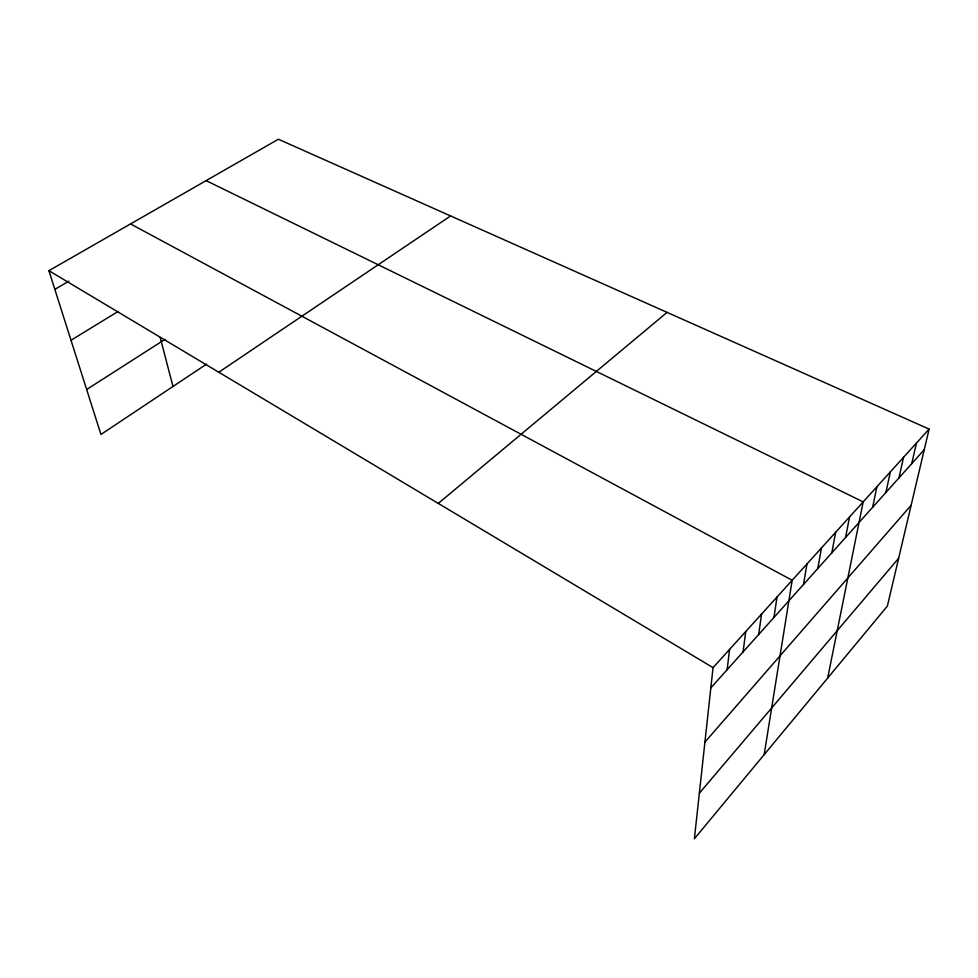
<?xml version="1.0" encoding="UTF-8"?>
<svg xmlns="http://www.w3.org/2000/svg" width="978" height="978" viewBox="0 0 978 978"><rect width="100%" height="100%" fill="white"/><g stroke="black" fill="none" stroke-linecap="round" stroke-linejoin="round"><path stroke-width="1.47" d="M929.1 429.097L713.048 667.644L694.38 838.769L887.364 606.103L929.1 429.097L278.388 139.231L48.9 270.686L100.942 434.464L206.517 364.134M727.131 669.71L729.588 649.38M743.084 651.91L745.749 631.531M758.671 634.502L761.569 614.062M773.94 617.46L777.033 596.983M764.16 754.649L792.168 580.284L130.526 223.925M803.5 584.477L806.984 563.927M817.816 568.487L821.471 547.924M831.838 552.839L835.664 532.252M845.567 537.509L849.564 516.91M827.657 678.096L863.183 501.885L206.126 180.624M872.608 507.325L876.911 486.714M885.909 492.472L890.371 471.861M898.953 477.924L903.538 457.313M911.728 463.67L916.447 443.071M699.356 793.207L898.635 558.279M704.93 742.106L911.141 505.247M710.835 687.901L924.247 449.684M438.278 503.425L667.069 312.373M218.815 372.239L450.577 215.942M86.651 389.513L164.866 339.452M71.015 340.271L118.216 311.383M54.841 289.378L68.888 281.175M48.9 270.686L713.048 667.644M160.16 337.386L172.984 386.481"/></g></svg>
